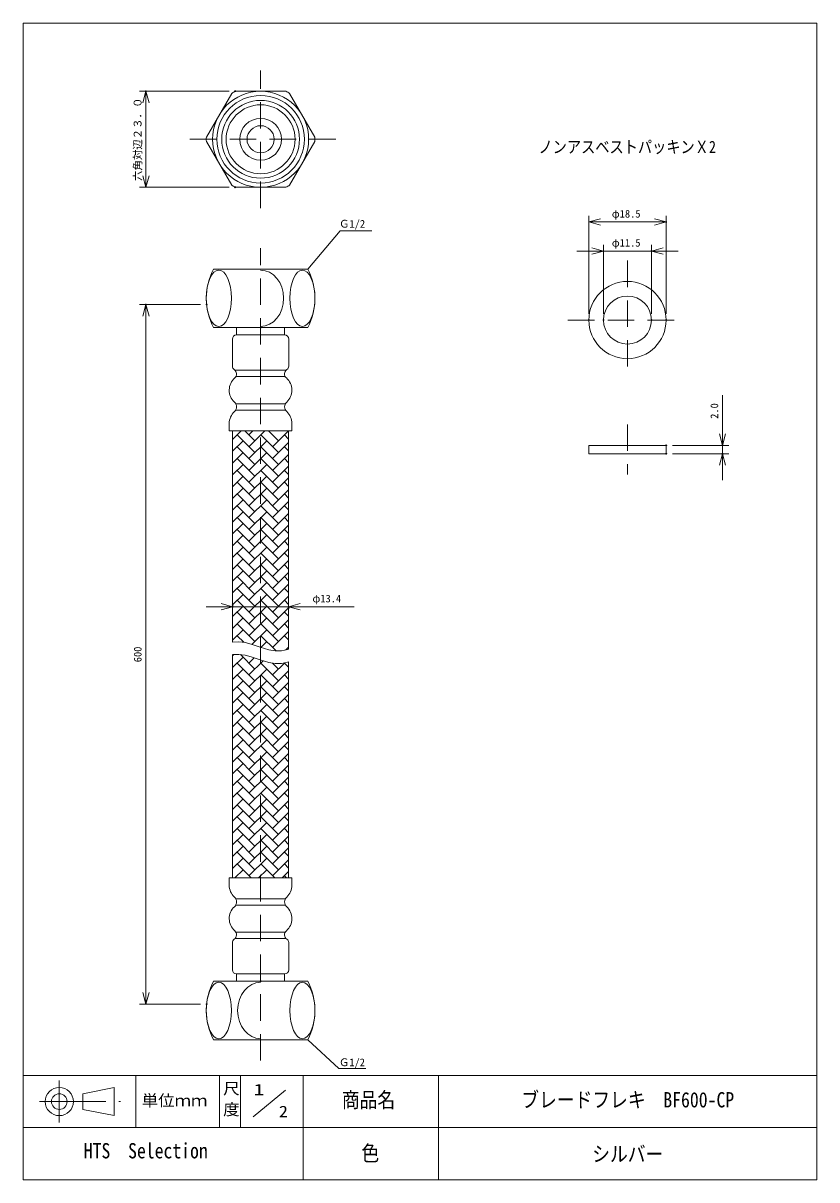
# Model space of a CAD drawing. Units: millimetres, scale not verified. Extents: x -380 to 380, y -554 to 554.
import ezdxf
from ezdxf.enums import TextEntityAlignment as Align

# ---------------------------------------------------------------- set-up
doc = ezdxf.new("R2010")
doc.units = ezdxf.units.MM
doc.header["$LTSCALE"] = 2
doc.header["$PDMODE"] = 32
doc.header["$PDSIZE"] = 0.8
doc.linetypes.add('USER1', pattern=[19.05, 12.7, -6.35])
doc.linetypes.add('USER2', pattern=[50.8, 31.75, -6.35, 6.35, -6.35])
doc.layers.add('0-0_0', color=7, linetype='Continuous', lineweight=15)
doc.layers.add('0-2_CLASS1', color=7, linetype='Continuous', lineweight=15)
doc.layers.add('0-1_DEFPOINTS', color=7, linetype='Continuous')
doc.styles.add('ＭＳ ゴシック', font='')
doc.styles.get('ＭＳ ゴシック').set_extended_font_data('MS Gothic')

# ---------------------------------------------------------------- blocks, each defined once
blk = doc.blocks.new('_OPEN30')
at = {"layer": '0-0_0'}
blk.add_line((0, 0), (-4, 0), dxfattribs=at)
blk.add_lwpolyline([(-4, 1.0718), (0, 0), (-4, -1.0718)], dxfattribs=at)
blk = doc.blocks.new('D1')
at = {"layer": '0-0_0'}
for p, q in [((-205.266, 519.2), (-290.851, 519.2)), ((-284.851, 427.2), (-284.851, 519.2)), ((-205.266, 427.2), (-290.851, 427.2))]:
    blk.add_line(p, q, dxfattribs=at)
at = {"layer": '0-1_DEFPOINTS'}
for p in [(-284.851, 519.2), (-199.266, 519.2), (-199.266, 427.2)]:
    blk.add_point(p, dxfattribs=at)
at = {"layer": '0-0_0', "xscale": 2.77, "yscale": 2.77}
for p, rotation in [((-284.851, 519.2), 90), ((-284.851, 427.2), 270)]:
    blk.add_blockref('_OPEN30', p, dxfattribs=dict(at, rotation=rotation))
at = {"layer": '0-0_0', "style": 'ＭＳ ゴシック'}
blk.add_text('六角対辺２３．０', height=7.331, rotation=90, dxfattribs=at).set_placement((-286.851, 433.2), align=Align.BOTTOM_LEFT)
blk = doc.blocks.new('D5')
at = {"layer": '0-0_0'}
for p, q in [((267.305, 227.937), (267.305, 180.02)), ((267.305, 180.02), (267.305, 205.42)), ((219.249, 180.02), (273.305, 180.02)), ((267.305, 180.02), (267.305, 172.02)), ((219.249, 172.02), (273.305, 172.02)), ((267.305, 172.02), (267.305, 146.62))]:
    blk.add_line(p, q, dxfattribs=at)
at = {"layer": '0-1_DEFPOINTS'}
for p in [(213.249, 180.02), (213.249, 172.02), (267.305, 172.02)]:
    blk.add_point(p, dxfattribs=at)
at = {"layer": '0-0_0', "xscale": 2.77, "yscale": 2.77}
for p, rotation in [((267.305, 180.02), 270), ((267.305, 172.02), 90)]:
    blk.add_blockref('_OPEN30', p, dxfattribs=dict(at, rotation=rotation))
at = {"layer": '0-0_0', "style": 'ＭＳ ゴシック'}
blk.add_text('2.0', height=7.331, rotation=90, dxfattribs=at).set_placement((265.305, 205.437), align=Align.BOTTOM_LEFT)

msp = doc.modelspace()

# ---------------------------------------------------------------- linework, layer by layer
at = {"layer": '0-0_0', "linetype": 'USER1'}
for p, q in [((-152.612, 376.758), (-152.612, 508.758)), ((-80.612, 442.758), (-224.612, 442.758)), ((-152.612, -439.766), (-152.612, 338.43)), ((198.654, 326.579), (198.654, 212.579)), ((141.654, 269.579), (255.654, 269.579)), ((198.654, 169.579), (198.654, 121.579))]:
    msp.add_line(p, q, dxfattribs=at)
at = {"layer": '0-0_0'}
for p, q in [((-176.861, 488.758), (-128.364, 488.758)), ((-204.574, 444.758), (-180.325, 486.758)), ((-124.9, 486.758), (-100.651, 444.758)), ((-204.574, 440.758), (-180.325, 398.758)), ((-100.651, 440.758), (-124.9, 398.758)), ((-176.861, 396.758), (-128.364, 396.758)), ((161.654, 275.579), (161.654, 369.524)), ((235.654, 275.579), (235.654, 369.524)), ((161.654, 363.524), (235.654, 363.524)), ((175.654, 335.727), (150.254, 335.727)), ((175.654, 275.579), (175.654, 341.727)), ((175.654, 335.727), (221.654, 335.727)), ((221.654, 275.579), (221.654, 341.727)), ((221.654, 335.727), (247.054, 335.727)), ((-107.546, 318.43), (-197.678, 318.43)), ((-210.312, 284.43), (-268.445, 284.43)), ((-262.445, -385.766), (-262.445, 284.43)), ((-107.546, 262.43), (-197.678, 262.43)), ((-175.665, 255.43), (-129.56, 255.43)), ((-175.612, 262.43), (-175.612, 255.43)), ((-129.612, 262.43), (-129.612, 255.43)), ((-179.665, 225.43), (-179.665, 251.43)), ((-125.665, 225.43), (-125.665, 251.43)), ((-177.085, 221.43), (-128.244, 221.43)), ((-176.318, 215.43), (-129.012, 215.43)), ((-176.437, 189.43), (-128.892, 189.43)), ((-176.437, 183.43), (-128.892, 183.43)), ((-182.665, 170.43), (-182.665, 163.43)), ((-122.665, 170.43), (-122.665, 163.43)), ((-182.665, 163.43), (-122.665, 163.43)), ((-179.412, 155.24), (-171.222, 163.43)), ((-179.412, -38.817), (-179.412, 163.43)), ((-158.107, 142.604), (-175.077, 159.575)), ((-158.107, 153.918), (-167.619, 163.43)), ((-163.764, 159.575), (-159.909, 163.43)), ((-163.764, 148.261), (-148.595, 163.43)), ((-135.48, 142.604), (-152.45, 159.575)), ((-135.48, 153.918), (-144.992, 163.43)), ((-141.136, 148.262), (-125.967, 163.431)), ((-125.812, 155.564), (-129.823, 159.575)), ((-125.812, -45.677), (-125.812, 163.43)), ((-179.412, 143.926), (-169.421, 153.918)), ((-158.107, 131.29), (-175.077, 148.261)), ((-163.764, 136.948), (-146.793, 153.918)), ((-135.48, 131.291), (-152.45, 148.261)), ((-141.136, 136.948), (-125.812, 152.272)), ((-125.812, 144.251), (-129.823, 148.261)), ((161.654, 149.579), (161.654, 141.579)), ((161.654, 149.579), (235.654, 149.579)), ((235.654, 149.579), (235.654, 141.579)), ((-179.412, 132.613), (-169.421, 142.605)), ((-158.107, 119.977), (-175.077, 136.947)), ((-163.764, 125.634), (-146.793, 142.605)), ((-135.48, 119.977), (-152.45, 136.947)), ((-141.136, 125.634), (-125.812, 140.958)), ((-125.812, 132.937), (-129.823, 136.947)), ((161.654, 141.579), (235.654, 141.579)), ((-179.412, 121.299), (-169.421, 131.291)), ((-158.107, 108.663), (-175.077, 125.633)), ((-163.764, 114.32), (-146.793, 131.291)), ((-135.48, 108.663), (-152.45, 125.633)), ((-141.136, 114.321), (-125.812, 129.644)), ((-125.812, 121.623), (-129.823, 125.633)), ((-179.412, 109.985), (-169.421, 119.977)), ((-158.107, 97.349), (-175.077, 114.32)), ((-163.764, 103.007), (-146.793, 119.977)), ((-135.48, 97.35), (-152.45, 114.32)), ((-141.136, 103.007), (-125.812, 118.33)), ((-125.812, 110.31), (-129.823, 114.32)), ((-179.412, 98.672), (-169.421, 108.663)), ((-158.107, 86.036), (-175.077, 103.006)), ((-163.764, 91.693), (-146.793, 108.663)), ((-135.48, 86.036), (-152.45, 103.006)), ((-141.136, 91.693), (-125.812, 107.017)), ((-125.812, 98.996), (-129.823, 103.006)), ((-125.812, 98.995), (-129.823, 103.006)), ((-179.412, 87.358), (-169.421, 97.35)), ((-158.107, 74.722), (-175.077, 91.692)), ((-163.764, 80.379), (-146.793, 97.35)), ((-135.48, 74.722), (-152.45, 91.692)), ((-141.136, 80.38), (-125.812, 95.703)), ((-125.812, 87.682), (-129.823, 91.692)), ((-179.412, 76.044), (-169.421, 86.036)), ((-158.107, 63.408), (-175.077, 80.379)), ((-163.764, 69.066), (-146.793, 86.036)), ((-135.48, 63.408), (-152.45, 80.379)), ((-141.136, 69.066), (-125.812, 84.389)), ((-125.812, 76.369), (-129.823, 80.379)), ((-179.412, 64.73), (-169.421, 74.722)), ((-158.107, 52.094), (-175.077, 69.065)), ((-163.764, 57.752), (-146.793, 74.722)), ((-135.48, 52.095), (-152.45, 69.065)), ((-141.136, 57.752), (-125.812, 73.076)), ((-125.812, 65.055), (-129.823, 69.065)), ((-179.412, 53.417), (-169.421, 63.409)), ((-158.107, 40.781), (-175.077, 57.751)), ((-163.764, 46.438), (-146.793, 63.409)), ((-135.48, 40.781), (-152.45, 57.751)), ((-141.136, 46.438), (-125.812, 61.762)), ((-125.812, 53.741), (-129.823, 57.751)), ((-179.412, 42.103), (-169.421, 52.095)), ((-158.107, 29.467), (-175.077, 46.438)), ((-163.764, 35.124), (-146.793, 52.095)), ((-135.48, 29.467), (-152.45, 46.438)), ((-141.136, 35.125), (-125.812, 50.448)), ((-125.812, 42.428), (-129.823, 46.438)), ((-125.812, 42.426), (-129.823, 46.437)), ((-179.412, 30.789), (-169.421, 40.781)), ((-158.107, 18.153), (-175.077, 35.124)), ((-163.764, 23.811), (-146.793, 40.781)), ((-135.48, 18.154), (-152.45, 35.124)), ((-141.136, 23.811), (-125.812, 39.135)), ((-125.812, 31.114), (-129.823, 35.124)), ((-179.412, 19.476), (-169.421, 29.468)), ((-158.107, 6.84), (-175.077, 23.81)), ((-163.764, 12.497), (-146.793, 29.468)), ((-135.48, 6.84), (-152.45, 23.81)), ((-141.136, 12.497), (-125.812, 27.821)), ((-125.812, 19.8), (-129.823, 23.81)), ((-179.412, 8.162), (-169.421, 18.154)), ((-158.107, -4.474), (-175.077, 12.496)), ((-163.764, 1.183), (-146.793, 18.154)), ((-135.48, -4.474), (-152.45, 12.497)), ((-141.136, 1.184), (-125.812, 16.507)), ((-125.812, 8.486), (-129.823, 12.497)), ((-179.412, -3.152), (-169.421, 6.84)), ((-158.107, -15.788), (-175.077, 1.183)), ((-163.764, -10.13), (-146.793, 6.84)), ((-135.48, -15.787), (-152.45, 1.183)), ((-141.136, -10.13), (-125.812, 5.193)), ((-125.812, -2.827), (-129.823, 1.183)), ((-125.812, -0.12), (-125.812, 0.962)), ((-179.412, -5.038), (-204.812, -5.038)), ((-179.412, -14.465), (-169.421, -4.474)), ((-125.812, -5.038), (-179.412, -5.038)), ((-179.412, -9.152), (-179.412, -11.038)), ((-158.107, -27.101), (-175.077, -10.131)), ((-163.764, -21.444), (-146.793, -4.473)), ((-135.48, -27.101), (-152.45, -10.131)), ((-141.136, -21.444), (-125.812, -6.12)), ((-125.812, -14.141), (-129.823, -10.131)), ((-125.812, -14.142), (-129.823, -10.131)), ((-63.007, -5.038), (-125.812, -5.038)), ((-125.812, -5.038), (-100.412, -5.038)), ((-179.412, -25.779), (-169.421, -15.787)), ((-158.107, -38.415), (-175.077, -21.445)), ((-163.764, -32.758), (-146.793, -15.787)), ((-135.48, -38.415), (-152.45, -21.445)), ((-141.136, -32.757), (-125.812, -17.434)), ((-141.136, -32.757), (-125.812, -17.434)), ((-125.812, -25.455), (-129.823, -21.445)), ((-125.812, -25.455), (-129.823, -21.445)), ((-179.412, -37.093), (-169.421, -27.101)), ((-168.795, -39.041), (-175.077, -32.758)), ((-160.956, -41.264), (-146.793, -27.101)), ((-137.823, -47.385), (-152.45, -32.758)), ((-141.136, -44.071), (-125.812, -28.748)), ((-125.812, -36.768), (-129.823, -32.758)), ((-128.975, -31.91), (-125.812, -28.748)), ((-170.088, -39.082), (-169.421, -38.414)), ((-170.088, -39.082), (-169.421, -38.415)), ((-152.464, -44.086), (-146.793, -38.414)), ((-128.525, -46.42), (-125.812, -43.708)), ((-179.412, -52.053), (-178.145, -50.786)), ((-179.412, -264.766), (-179.412, -50.817)), ((-179.412, -63.367), (-169.421, -53.375)), ((-158.107, -64.689), (-171.875, -50.921)), ((-163.764, -59.032), (-158.74, -54.008)), ((-179.412, -74.68), (-169.421, -64.689)), ((-158.107, -76.003), (-175.077, -59.032)), ((-163.764, -70.345), (-150.182, -56.764)), ((-163.764, -81.659), (-146.793, -64.689)), ((-135.48, -76.002), (-152.45, -59.032)), ((-135.48, -64.689), (-141.179, -58.989)), ((-141.136, -70.345), (-129.39, -58.599)), ((-141.136, -81.659), (-125.812, -66.335)), ((-125.812, -63.042), (-129.823, -59.032)), ((-125.812, -264.766), (-125.812, -57.643)), ((-179.412, -85.994), (-169.421, -76.002)), ((-158.107, -87.316), (-175.077, -70.346)), ((-163.764, -92.973), (-146.793, -76.002)), ((-135.48, -87.316), (-152.45, -70.346)), ((-125.812, -74.356), (-129.823, -70.346)), ((-179.412, -97.308), (-169.421, -87.316)), ((-158.107, -98.63), (-175.077, -81.66)), ((-163.764, -104.286), (-146.793, -87.316)), ((-135.48, -98.63), (-152.45, -81.66)), ((-141.136, -92.972), (-125.812, -77.649)), ((-125.812, -85.67), (-129.823, -81.66)), ((-179.412, -108.621), (-169.421, -98.63)), ((-158.107, -109.944), (-175.077, -92.973)), ((-163.764, -115.6), (-146.793, -98.63)), ((-135.48, -109.944), (-152.45, -92.973)), ((-141.136, -104.286), (-125.812, -88.963)), ((-125.812, -96.983), (-129.823, -92.973)), ((-125.812, -96.985), (-129.823, -92.974)), ((-179.412, -119.935), (-169.421, -109.943)), ((-158.107, -121.258), (-175.077, -104.287)), ((-163.764, -126.914), (-146.793, -109.943)), ((-135.48, -121.257), (-152.45, -104.287)), ((-141.136, -115.6), (-125.812, -100.276)), ((-125.812, -108.297), (-129.823, -104.287)), ((-179.412, -131.249), (-169.421, -121.257)), ((-158.107, -132.571), (-175.077, -115.601)), ((-163.764, -138.228), (-146.793, -121.257)), ((-135.48, -132.571), (-152.45, -115.601)), ((-141.136, -126.914), (-125.812, -111.59)), ((-125.812, -119.611), (-129.823, -115.601)), ((-125.812, -119.612), (-129.823, -115.601)), ((-179.412, -142.563), (-169.421, -132.571)), ((-158.107, -143.885), (-175.077, -126.914)), ((-163.764, -149.541), (-146.793, -132.571)), ((-135.48, -143.885), (-152.45, -126.914)), ((-141.136, -138.227), (-125.812, -122.904)), ((-125.812, -130.925), (-129.823, -126.914)), ((-125.812, -130.926), (-129.823, -126.915)), ((-179.412, -153.876), (-169.421, -143.884)), ((-158.107, -155.199), (-175.077, -138.228)), ((-163.764, -160.855), (-146.793, -143.884)), ((-135.48, -155.198), (-152.45, -138.228)), ((-141.136, -149.541), (-125.812, -134.217)), ((-125.812, -142.238), (-129.823, -138.228)), ((-158.107, -166.512), (-175.077, -149.542)), ((-135.48, -166.512), (-152.45, -149.542)), ((-141.136, -160.855), (-125.812, -145.531)), ((-125.812, -153.552), (-129.823, -149.542)), ((-179.412, -165.19), (-169.421, -155.198)), ((-158.107, -177.826), (-175.077, -160.856)), ((-163.764, -172.169), (-146.793, -155.198)), ((-135.48, -177.826), (-152.45, -160.856)), ((-141.136, -172.168), (-125.812, -156.845)), ((-125.812, -164.866), (-129.823, -160.855)), ((-179.412, -176.504), (-169.421, -166.512)), ((-158.107, -189.14), (-175.077, -172.169)), ((-163.764, -183.482), (-146.793, -166.512)), ((-135.48, -189.139), (-152.45, -172.169)), ((-141.136, -183.482), (-125.812, -168.158)), ((-125.812, -176.179), (-129.823, -172.169)), ((-179.412, -187.817), (-169.421, -177.826)), ((-158.107, -200.453), (-175.077, -183.483)), ((-163.764, -194.796), (-146.793, -177.825)), ((-135.48, -200.453), (-152.45, -183.483)), ((-141.136, -194.796), (-125.812, -179.472)), ((-125.812, -187.493), (-129.823, -183.483)), ((-125.812, -187.494), (-129.823, -183.483)), ((-179.412, -199.131), (-169.421, -189.139)), ((-158.107, -211.767), (-175.077, -194.797)), ((-163.764, -206.11), (-146.793, -189.139)), ((-135.48, -211.767), (-152.45, -194.797)), ((-141.136, -206.109), (-125.812, -190.786)), ((-125.812, -198.807), (-129.823, -194.797)), ((-179.412, -210.445), (-169.421, -200.453)), ((-158.107, -223.081), (-175.077, -206.11)), ((-163.764, -217.423), (-146.793, -200.453)), ((-135.48, -223.081), (-152.45, -206.11)), ((-141.136, -217.423), (-125.812, -202.1)), ((-125.812, -210.12), (-129.823, -206.11)), ((-179.412, -221.759), (-169.421, -211.767)), ((-158.107, -234.395), (-175.077, -217.424)), ((-163.764, -228.737), (-146.793, -211.767)), ((-135.48, -234.394), (-152.45, -217.424)), ((-141.136, -228.737), (-125.812, -213.413)), ((-125.812, -221.434), (-129.823, -217.424)), ((-179.412, -233.072), (-169.421, -223.08)), ((-158.107, -245.708), (-175.077, -228.738)), ((-163.764, -240.051), (-146.793, -223.08)), ((-135.48, -245.708), (-152.45, -228.738)), ((-141.136, -240.051), (-125.812, -224.727)), ((-125.812, -232.748), (-129.823, -228.738)), ((-179.412, -244.386), (-169.421, -234.394)), ((-158.107, -257.022), (-175.077, -240.051)), ((-163.764, -251.365), (-146.793, -234.394)), ((-135.48, -257.022), (-152.45, -240.051)), ((-141.136, -251.364), (-125.812, -236.041)), ((-125.812, -244.062), (-129.823, -240.051)), ((-125.812, -244.063), (-129.823, -240.052)), ((-179.412, -255.7), (-169.421, -245.708)), ((-161.677, -264.766), (-175.077, -251.365)), ((-163.764, -262.678), (-146.793, -245.708)), ((-139.049, -264.766), (-152.45, -251.365)), ((-141.136, -262.678), (-125.812, -247.354)), ((-125.812, -255.375), (-129.823, -251.365)), ((-125.812, -255.376), (-129.823, -251.366)), ((-182.665, -271.766), (-182.665, -264.766)), ((-182.665, -264.766), (-122.665, -264.766)), ((-177.165, -264.766), (-169.421, -257.021)), ((-175.078, -262.678), (-175.077, -262.679)), ((-154.538, -264.766), (-146.793, -257.021)), ((-131.91, -264.766), (-125.812, -258.668)), ((-127.735, -264.766), (-129.823, -262.679)), ((-122.665, -271.766), (-122.665, -264.766)), ((-176.437, -284.766), (-128.892, -284.766)), ((-176.437, -290.766), (-128.892, -290.766)), ((-176.318, -316.766), (-129.012, -316.766)), ((-179.665, -326.766), (-179.665, -352.766)), ((-177.085, -322.766), (-128.244, -322.766)), ((-125.665, -326.766), (-125.665, -352.766)), ((-107.546, -363.766), (-197.678, -363.766)), ((-175.665, -356.766), (-129.56, -356.766)), ((-175.612, -363.766), (-175.612, -356.766)), ((-129.612, -363.766), (-129.612, -356.766)), ((-210.312, -385.766), (-268.445, -385.766)), ((-107.546, -419.766), (-197.678, -419.766)), ((-112, -504), (-112, -454)), ((17.82, -454), (17.82, -554)), ((-112, -504), (-112, -554)), ((68, -504), (-112, -504)), ((17.82, -504), (17.82, -554))]:
    msp.add_line(p, q, dxfattribs=at)
for points in [[(-107.546, 318.43), (-76.376, 355.182), (-45.987, 355.182)], [(-125.812, -45.677), (-126.836, -46.071), (-132.697, -47.283), (-138.682, -47.402), (-144.587, -46.425), (-153.201, -43.867), (-161.72, -41.008), (-167.487, -39.404), (-173.428, -38.669), (-179.412, -38.817)], [(-125.724, -57.643), (-126.836, -58.071), (-132.697, -59.283), (-138.682, -59.402), (-144.587, -58.425), (-153.201, -55.867), (-161.72, -53.008), (-167.487, -51.404), (-173.428, -50.669), (-179.324, -50.815)], [(-107.546, -419.766), (-77.663, -447.307), (-51.801, -447.307)]]:
    msp.add_lwpolyline(points, dxfattribs=at)
for centre, radius in [((-152.612, 442.758), 46), ((-152.612, 442.758), 41.91), ((-152.612, 442.758), 37.262), ((-152.612, 442.758), 33), ((-152.612, 442.758), 20), ((-152.612, 442.758), 13), ((198.654, 269.579), 37), ((198.654, 269.579), 23)]:
    msp.add_circle(centre, radius, dxfattribs=at)
for centre, radius, start, end in [((-152.612, 442.758), 52, 117.79577, 122.20423), ((-152.612, 442.758), 52, 57.79577, 62.20422), ((-152.612, 442.758), 52, 177.79577, 180), ((-152.612, 442.758), 52, 357.79577, 2.20423), ((-152.612, 442.758), 52, 180, 182.20423), ((-152.612, 442.758), 52, 237.79577, 242.20423), ((-152.612, 442.758), 52, 297.79578, 302.20423), ((-144.612, 290.43), 60, 152.18186, 207.81814), ((-160.612, 290.43), 60, 332.18186, 27.81814), ((-175.665, 251.43), 4, 90, 180), ((-129.56, 251.43), 4, 0, 90), ((-175.56, 225.43), 4, 180, 236.05509), ((-180.722, 217.916), 5.058, 311.35152, 56.05509), ((-124.607, 217.916), 5.058, 123.94491, 228.64848), ((-129.665, 225.43), 4, 303.94491, 0), ((-167.093, 202.43), 15.571, 131.35152, 227.25876), ((-138.236, 202.43), 15.571, 312.74124, 48.64848), ((-181.879, 186.43), 6.214, 312.74124, 47.25876), ((-123.45, 186.43), 6.214, 132.74124, 227.25876), ((-167.093, 170.43), 15.571, 132.74124, 180), ((-138.236, 170.43), 15.571, 0, 47.25876), ((-167.093, -271.766), 15.571, 180, 227.25876), ((-138.236, -271.766), 15.571, 312.74124, 0), ((-181.879, -287.766), 6.214, 312.74124, 47.25876), ((-123.45, -287.766), 6.214, 132.74124, 227.25876), ((-167.093, -303.766), 15.571, 132.74124, 228.64848), ((-138.236, -303.766), 15.571, 311.35152, 47.25876), ((-180.722, -319.252), 5.058, 303.94491, 48.64848), ((-124.607, -319.252), 5.058, 131.35152, 236.05509), ((-175.56, -326.766), 4, 123.94491, 180), ((-129.665, -326.766), 4, 0, 56.05509), ((-175.665, -352.766), 4, 180, 270), ((-129.56, -352.766), 4, 270, 0), ((-144.612, -391.766), 60, 152.18186, 207.81814), ((-160.612, -391.766), 60, 332.18186, 27.81814)]:
    msp.add_arc(centre, radius, start, end, dxfattribs=at)
for centre, major_axis in [((-192.612, 290.43), (0, -27)), ((-112.612, 290.43), (0, -27)), ((-192.612, -391.766), (0, 27)), ((-112.612, -391.766), (0, 27))]:
    msp.add_ellipse(centre, major_axis=major_axis, ratio=0.444444, dxfattribs=at)
for centre, major_axis, start_param, end_param in [((-152.612, 290.43), (0, -27), 6.28318531, 9.42477796), ((-152.612, 290.43), (0, -27), 0, 3.14159265), ((-152.612, -391.766), (0, 27), 0, 3.14159265), ((-152.612, -391.766), (0, 27), 6.28318531, 9.42477796)]:
    msp.add_ellipse(centre, major_axis=major_axis, ratio=0.814815, start_param=start_param, end_param=end_param, dxfattribs=at)
for p in [(235.654, 363.524), (221.654, 335.727), (-262.445, 284.43), (-204.312, 284.43), (161.654, 269.579), (175.654, 269.579), (221.654, 269.579), (235.654, 269.579), (-152.612, 262.43), (-179.412, -3.152), (-179.412, -5.038), (-125.812, -6.12), (-152.612, -363.766), (-204.312, -385.766)]:
    msp.add_point(p, dxfattribs=at)
at = {"layer": '0-2_CLASS1'}
for p, q in [((380, -554), (380, 554)), ((-380, -454), (380, -454)), ((-272, -454), (-272, -504)), ((-192, -454), (-192, -504)), ((-172, -454), (-172, -504)), ((-322.862, -471.5), (-292.862, -465.5)), ((-322.862, -471.5), (-322.862, -486.5)), ((-292.862, -465.5), (-292.862, -492.5)), ((-128.871, -468.059), (-159.684, -493.736)), ((-322.862, -486.5), (-292.862, -492.5)), ((-380, -504), (-112, -504)), ((68, -504), (380, -504)), ((-380, -554), (380, -554))]:
    msp.add_line(p, q, dxfattribs=at)
at = {"layer": '0-2_CLASS1', "linetype": 'USER2'}
for p, q in [((-345.362, -458.707), (-345.362, -499.013)), ((-364.436, -479), (-286.701, -479))]:
    msp.add_line(p, q, dxfattribs=at)
at = {"layer": '0-2_CLASS1'}
msp.add_lwpolyline([(-380, -554), (-380, 554), (380, 554)], dxfattribs=at)
for radius in [13.5, 7.5]:
    msp.add_circle((-345.362, -479), radius, dxfattribs=at)

# ---------------------------------------------------------------- block references
at = {"layer": '0-0_0'}
for name in ['D1', 'D5']:
    msp.add_blockref(name, (22.405, -30.442), dxfattribs=at)
at = {"layer": '0-0_0', "xscale": 2.77, "yscale": 2.77}
for p, rotation in [((161.654, 363.524), 180), ((221.654, 335.727), 180), ((-262.445, 284.43), 90), ((-125.812, -5.038), 180), ((-262.445, -385.766), 270)]:
    msp.add_blockref('_OPEN30', p, dxfattribs=dict(at, rotation=rotation))
for p in [(235.654, 363.524), (175.654, 335.727), (-179.412, -5.038)]:
    msp.add_blockref('_OPEN30', p, dxfattribs=at)

# ---------------------------------------------------------------- texts
at = {"layer": '0-0_0', "style": 'ＭＳ ゴシック', "width": 0.85}
for s, height, p in [('ノンアスベストパッキンＸ2', 11.73, (113.45, 426.05)), ('商品名', 14.66, (-74.778, -489.127)), ('HTS\u3000Selection', 14.66, (-321.932, -537.821)), ('色', 14.66, (-56.119, -540.194)), ('シルバー', 14.66, (164.948, -540.949))]:
    msp.add_text(s, height=height, dxfattribs=at).set_placement(p, align=Align.BOTTOM_LEFT)
at = {"layer": '0-0_0', "style": 'ＭＳ ゴシック'}
for s, p in [('Ｇ1/2', (-77.518, 355.912)), ('φ18.5', (183.654, 365.524)), ('φ11.5', (183.654, 337.727)), ('φ13.4', (-103.007, -3.038)), ('Ｇ1/2', (-77.663, -447.307))]:
    msp.add_text(s, height=7.331, dxfattribs=at).set_placement(p, align=Align.BOTTOM_LEFT)
msp.add_text('600', height=7.331, rotation=90, dxfattribs=at).set_placement((-264.445, -58.168), align=Align.BOTTOM_LEFT)
at = {"layer": '0-2_CLASS1', "style": 'ＭＳ ゴシック'}
for s, height, width, p in [('尺', 11, 1.05, (-188.442, -475.378)), ('1', 11, 1.4, (-159.451, -476.331)), ('単位ｍｍ', 11, 1.05, (-266.504, -486.805)), ('ブレードフレキ\u3000BF600-CP', 14.66, 0.85, (97.023, -489)), ('度', 11, 1.05, (-188.442, -495.378)), ('2', 11, 1.15, (-135.053, -497.279))]:
    msp.add_text(s, height=height, dxfattribs=dict(at, width=width)).set_placement(p, align=Align.BOTTOM_LEFT)

doc.saveas('drawing.dxf')
